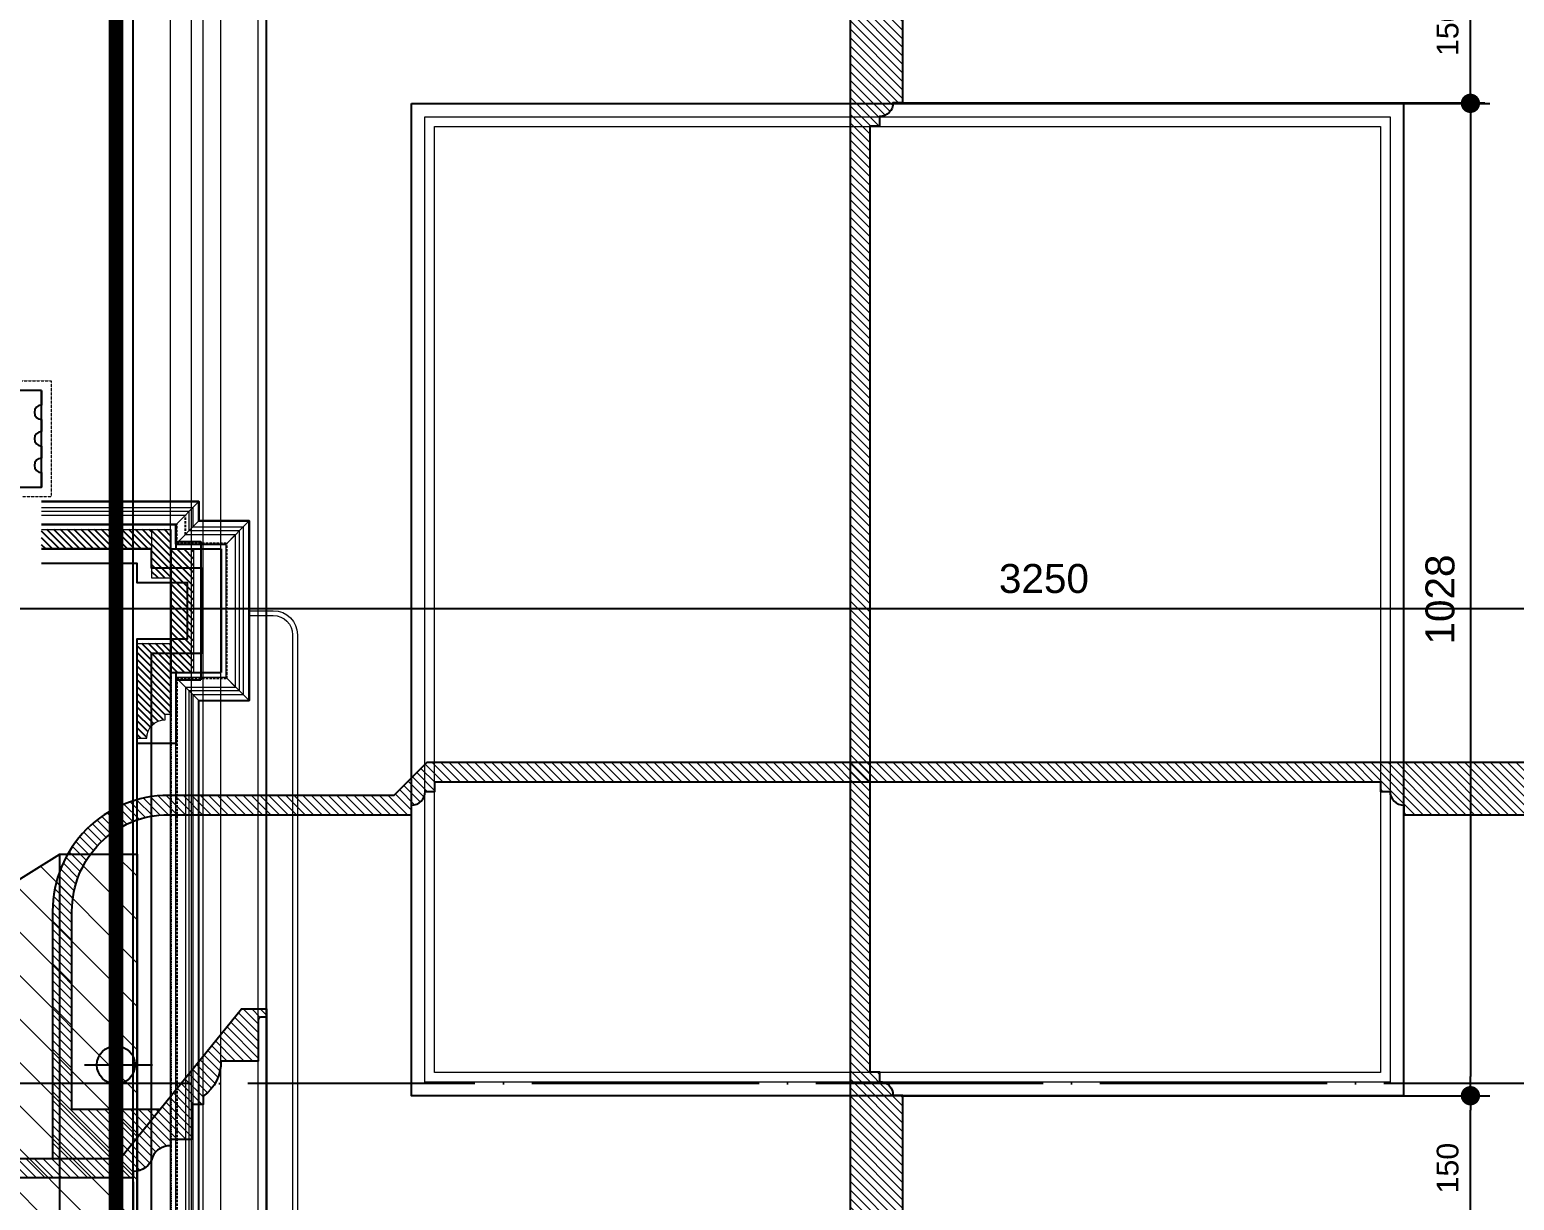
# Model space of a CAD drawing. Header units: inches. Extents: x 274057 to 444617, y 485849 to 635630.
# Drawn here: x 350959 to 352497, y 533875 to 535087 of the extents above; entities that cross this region are included whole.
import ezdxf

# ---------------------------------------------------------------- set-up
doc = ezdxf.new("R2010")
doc.units = ezdxf.units.IN
doc.header["$MEASUREMENT"] = 0
doc.linetypes.add('ACAD_ISO04W100', pattern=[30, 24, -3, 0, -3])
doc.linetypes.add('HIDDEN', pattern=[0.375, 0.25, -0.125])
for name, color, linetype in [('Bedmould', 7, 'HIDDEN'), ('Cornerblock', 7, 'Continuous'), ('CQ Grg Gypsum', 41, 'Continuous'), ('CQ Light Elevation', 4, 'Continuous'), ('CQ PANEL DIMENSION', 1, 'Continuous'), ('Frieze', 7, 'HIDDEN'), ('hatch', 8, 'Continuous'), ('ID-wall paper', 8, 'Continuous'), ('Layer1', 1, 'Continuous'), ('Shelf', 7, 'Continuous'), ('STONE_OUTLINE', 7, 'Continuous'), ('TEXT', 3, 'Continuous'), ('WOOD 02', 32, 'Continuous'), ('Wood SECT', 1, 'Continuous')]:
    doc.layers.add(name, color=color, linetype=linetype)
for name, color, linetype, lineweight in [('CQ gypsum 2', 42, 'Continuous', 0), ('CQ Gypsum Hatch', 8, 'Continuous', 20), ('CQ lighting plan', 7, 'Continuous', 0), ('CQ Marble', 6, 'Continuous', 0), ('CQ plan and elev dimension', 252, 'Continuous', 35), ('CQ section line', 41, 'Continuous', 0), ('WOOD-HID', 8, 'HIDDEN', 18)]:
    doc.layers.add(name, color=color, linetype=linetype, lineweight=lineweight)
doc.styles.get("Standard").update_dxf_attribs({"font": 'arial.ttf'})
doc.dimstyles.new('chester 15', dxfattribs={"dimscale": 0.15, "dimtxt": 150, "dimasz": 100, "dimexe": 100, "dimexo": 0, "dimgap": 80, "dimtad": 1, "dimdec": 0, "dimzin": 0, "dimdsep": 46, "dimtxsty": 'Standard', "dimblk": 'DOT', "dimcen": 100, "dimclrd": 1, "dimclre": 1, "dimclrt": 3, "dimadec": 0, "dimazin": 0, "dimtfac": 1, "dimtdec": 0, "dimtofl": 0, "dimtmove": 0, "dimatfit": 3, "dimfxl": 1, "dimtolj": 1, "dimtzin": 0, "dimlwd": -1, "dimarcsym": 0})
doc.dimstyles.new('CQ 20', dxfattribs={"dimscale": 0.2, "dimtxt": 150, "dimasz": 100, "dimexe": 100, "dimexo": 20, "dimgap": 80, "dimtad": 1, "dimdec": 0, "dimzin": 0, "dimdsep": 46, "dimtxsty": 'Standard', "dimblk": 'DOT', "dimcen": 100, "dimclrd": 1, "dimclre": 1, "dimclrt": 3, "dimadec": 0, "dimazin": 0, "dimtfac": 1, "dimtdec": 0, "dimtofl": 0, "dimtmove": 0, "dimatfit": 3, "dimfxl": 1, "dimtolj": 1, "dimtzin": 0, "dimlwd": -1, "dimarcsym": 0})
doc.dimstyles.new('CQ 50', dxfattribs={"dimscale": 0.5, "dimtxt": 150, "dimasz": 100, "dimexe": 100, "dimexo": 20, "dimgap": 80, "dimtad": 1, "dimdec": 0, "dimzin": 0, "dimdsep": 46, "dimtxsty": 'Standard', "dimblk": 'DOT', "dimcen": 100, "dimclrd": 250, "dimclre": 250, "dimclrt": 3, "dimadec": 0, "dimazin": 0, "dimtfac": 1, "dimtdec": 0, "dimtofl": 0, "dimtmove": 0, "dimatfit": 3, "dimfxl": 3, "dimtolj": 1, "dimtzin": 0, "dimlwd": -1, "dimarcsym": 0})
pattern_1 = [(135, (0, 0), (-4.419417382415922, -4.419417382415921), [])]
pattern_2 = [(225, (43933.88478600455, -94.84214864263777), (3.535533905932737, -3.535533905932739), [])]

# ---------------------------------------------------------------- blocks, each defined once
blk = doc.blocks.new('gf-14 section line plan')
at = {"layer": 'Layer1', "linetype": 'ACAD_ISO04W100', "ltscale": 10}
blk.add_line((515934.634957136, -34235.64995333122, -3.510309146723849e-05), (506509.8803974113, -34235.64995320956, 0.0005684888222824643), dxfattribs=at)
blk = doc.blocks.new('_Dot')
at = {"color": 0, "linetype": 'ByBlock', "lineweight": -2}
blk.add_line((-0.5, 0), (-1, 0), dxfattribs=at)
at = {"color": 0, "linetype": 'ByBlock', "const_width": 0.5}
blk.add_lwpolyline([(-0.25, 0, 1), (0.25, 0, 1)], format="xyb", close=True, dxfattribs=at)
blk = doc.blocks.new('*D112')
at = {"layer": 'CQ plan and elev dimension', "color": 250, "lineweight": -2, "transparency": 16777216}
for p, q in [((350374.7221579605, 537189.2318840991), (349756.912457013, 537189.2318840991)), ((351368.7221562436, 530626.5197559624), (349756.912457013, 530626.5197559624))]:
    blk.add_line(p, q, dxfattribs=at)
at = {"layer": 'CQ plan and elev dimension', "color": 250, "transparency": 16777216}
blk.add_line((349806.912457013, 537139.2318840991), (349806.912457013, 530676.5197559624), dxfattribs=at)
at = {"layer": 'Defpoints', "color": 0, "transparency": 16777216}
for p in [(350384.7221579605, 537189.2318840991), (349806.912457013, 530626.5197559624), (351378.7221562436, 530626.5197559624, 1.466518336033709e-07)]:
    blk.add_point(p, dxfattribs=at)
at = {"layer": 'CQ plan and elev dimension', "color": 250, "transparency": 16777216, "xscale": 50, "yscale": 50, "zscale": 50}
for p, rotation in [((349806.912457013, 537189.2318840991), 90), ((349806.912457013, 530626.5197559624), 270)]:
    blk.add_blockref('_Dot', p, dxfattribs=dict(at, rotation=rotation))
at = {"layer": 'CQ plan and elev dimension', "color": 3, "transparency": 16777216, "insert": (349728.593903125, 533907.8758200305), "char_height": 75, "attachment_point": 5, "rotation": 90}
blk.add_mtext('\\A1;6563', dxfattribs=at)
blk = doc.blocks.new('ff15 section ceiling c and f')
at = {"layer": 'CQ Gypsum Hatch'}
h = blk.add_hatch(dxfattribs=at)
h.set_pattern_fill('ANSI31', color=256, scale=50, angle=90, style=0)
h.set_pattern_definition(pattern_1)
edge = h.paths.add_edge_path()
edge.add_line((394036.439633888, 532076.9053638317), (394287.719992024, 532076.9053637873))
edge.add_line((394287.719992024, 532076.9053637873), (394287.7199920233, 532086.9053637873))
edge.add_arc((394287.854280231, 532100.913211204), 14.00849108827068, 269.4507427432639, 360.0000000001615)
edge.add_line((394301.8627713193, 532100.913211204), (394311.8627713193, 532100.9132112039))
edge.add_line((394311.8627713193, 532100.9132112039), (394311.8627713189, 532110.9132125812))
edge.add_line((394311.8627713189, 532110.9132125811), (395291.0772127289, 532110.913211397))
edge.add_line((395291.0772127288, 532110.9132113971), (395291.0772127284, 532100.9132112039))
edge.add_line((395291.0772127285, 532100.9132112039), (395301.0772127284, 532100.9132112036))
edge.add_arc((395315.0857038166, 532100.9132112039), 14.00849108815448, 180.0000000005075, 270.5492572549534)
edge.add_line((395315.2199920238, 532086.9053637874), (395315.2199920238, 532076.9053638529))
edge.add_line((395315.2199920238, 532076.9053638527), (395465.2201379443, 532076.9053637873))
edge.add_line((395465.2201379443, 532076.9053637874), (395465.2201379437, 532086.9053637873))
edge.add_arc((395465.3544261516, 532100.9132112039), 14.00849108816001, 269.4507427423929, 359.9999999993524)
edge.add_line((395479.3629172397, 532100.9132112036), (395489.3629172397, 532100.9132112038))
edge.add_line((395489.3629172397, 532100.9132112038), (395489.3629172393, 532110.9132125811))
edge.add_line((395489.3629172393, 532110.9132125811), (396468.5772127289, 532110.913211397))
edge.add_line((396468.5772127289, 532110.9132113969), (396468.5772127284, 532100.9132112039))
edge.add_line((396468.5772127284, 532100.9132112039), (396478.5772127284, 532100.9132112038))
edge.add_arc((396492.5857038167, 532100.9132112039), 14.00849108830988, 180.0000000001041, 270.5492572545438)
edge.add_line((396492.7199920238, 532086.9053637872), (396492.7199920238, 532076.905363853))
edge.add_line((396492.7199920238, 532076.905363853), (396642.7198461024, 532076.9053637873))
edge.add_line((396642.7198461024, 532076.9053637873), (396642.7198461017, 532086.9053637875))
edge.add_arc((396642.8541343096, 532100.913211204), 14.0084910881034, 269.4507427424481, 359.9999999991214)
edge.add_line((396656.8626253977, 532100.9132112039), (396666.8626253977, 532100.9132112041))
edge.add_line((396666.8626253977, 532100.913211204), (396666.8626253973, 532110.9132125812))
edge.add_line((396666.8626253973, 532110.9132125812), (397646.077212729, 532110.9132113972))
edge.add_line((397646.077212729, 532110.9132113972), (397646.0772127285, 532100.913211204))
edge.add_line((397646.0772127284, 532100.913211204), (397656.0772127283, 532100.9132112039))
edge.add_arc((397670.0857038166, 532100.9132112039), 14.00849108825339, 180.0000000001616, 270.5492572548936)
edge.add_line((397670.2199920238, 532086.9053637873), (397670.2199920237, 532076.9053637874))
edge.add_line((397670.2199920237, 532076.9053637874), (397820.2199920233, 532076.9053637875))
edge.add_line((397820.2199920234, 532076.9053637875), (397820.2199920228, 532086.9053637874))
edge.add_arc((397820.3542802306, 532100.9132112039), 14.00849108818704, 269.450742742856, 359.999999999988)
edge.add_line((397834.3627713188, 532100.9132112039), (397844.3627713188, 532100.9132112039))
edge.add_line((397844.3627713188, 532100.9132112039), (397844.3627713185, 532110.9132125812))
edge.add_line((397844.3627713185, 532110.9132125813), (398823.5790644192, 532110.9132113974))
edge.add_line((398823.5790644193, 532110.9132113974), (398823.5790644189, 532100.9132112041))
edge.add_line((398823.5790644189, 532100.9132112041), (398833.5790644188, 532100.913211204))
edge.add_arc((398847.5875555072, 532100.9132112042), 14.00849108843663, 180.0000000012017, 270.5492572539634)
edge.add_line((398847.7218437142, 532086.9053637874), (398847.7218437142, 532076.9053637874))
edge.add_line((398847.7218437142, 532076.9053637874), (398997.7218437145, 532076.905363813))
edge.add_line((398997.7218437145, 532076.905363813), (399099.2795025873, 532076.905363813))
edge.add_arc((399099.2795025872, 531976.905363813), 100.0000000000745, -1.5006662579253316e-11, 89.9999999999851, ccw=False)
edge.add_line((399199.2795025873, 531976.905363813), (399199.2795025872, 531771.6342305428))
edge.add_line((399199.2795025872, 531771.6342305428), (399108.130818705, 531771.6342305428))
edge.add_line((399108.130818705, 531771.6342305429), (399149.2796168165, 531720.9131768205))
edge.add_line((399149.2796168164, 531720.9131768204), (399219.2795025872, 531720.913180852))
edge.add_line((399219.2795025872, 531720.9131808521), (399219.2795025872, 531976.905363813))
edge.add_arc((399099.2795025872, 531976.905363813), 120.000000000095, -2.710150644075063e-11, 89.99999999997961)
edge.add_line((399099.2795025872, 532096.905363813), (398997.7218437056, 532096.905363853))
edge.add_line((398997.7218437056, 532096.9053638529), (398866.0463409327, 532096.9053637955))
edge.add_line((398866.0463409327, 532096.9053637956), (398831.7109096194, 532130.9132113883))
edge.add_line((398831.7109096195, 532130.9132113883), (394303.7312234279, 532130.913216803))
edge.add_line((394303.7312234279, 532130.913216803), (394269.3957866476, 532096.9053637956))
edge.add_line((394269.3957866476, 532096.9053637956), (394036.1641848926, 532096.905363813))
edge.add_arc((394036.1641848402, 531976.9053638132), 119.9999999999142, 89.99999997499219, 180.00000000002)
edge.add_line((393916.1641848402, 531976.905363813), (393916.16418484, 531720.9131821765))
edge.add_line((393916.16418484, 531720.9131821766), (393986.1641848399, 531720.9131821766))
edge.add_line((393986.16418484, 531720.9131821766), (394027.3129793521, 531771.6342314623))
edge.add_line((394027.3129793521, 531771.6342314621), (393936.1641848401, 531771.6342314619))
edge.add_line((393936.1641848401, 531771.634231462), (393936.1641848402, 531976.9053638132))
edge.add_arc((394036.1641848403, 531976.9053638128), 100.0000000001877, 89.99999999828651, 179.9999999998314, ccw=False)
h = blk.add_hatch(dxfattribs=at)
h.set_pattern_fill('ANSI31', color=256, scale=50, angle=90, style=0)
h.set_pattern_definition(pattern_1)
edge = h.paths.add_edge_path()
edge.add_line((393999.6838744154, 531700.9131768206), (393337.7222508297, 531700.9132141671))
edge.add_line((393337.7222508297, 531700.9132141671), (393337.7222480112, 531720.913214167))
edge.add_line((393337.7222480112, 531720.913214167), (393986.1645909117, 531720.9131768205))
edge.add_line((393986.1645909117, 531720.9131768205), (394111.8037316749, 531875.7791729311))
edge.add_line((394111.8037316749, 531875.7791729311), (394137.722249785, 531875.7791729311))
edge.add_line((394137.722249785, 531875.7791729311), (394137.722249785, 531867.0799875857))
edge.add_line((394137.722249785, 531867.0799875857), (394131.8226496583, 531867.0799875855))
edge.add_arc((394131.8226496581, 531864.3494917736), 2.730495811905712, 89.99999999633577, 180.2479022260999)
edge.add_line((394129.0921794042, 531864.3376777468), (394129.0921794042, 531821.8072936138))
edge.add_line((394129.0921794042, 531821.8072936138), (394090.3470109589, 531821.8072936139))
edge.add_arc((394048.4109384157, 531820.0844115071), 41.97144866576382, -55.60818695328862, 2.352590150079095, ccw=False)
edge.add_line((394072.1184733269, 531785.4498147643), (394072.118473327, 531776.8095805743))
edge.add_line((394072.118473327, 531776.8095805743), (394060.1055194452, 531776.8095805743))
edge.add_line((394060.1055194452, 531776.8095805743), (394060.1055194453, 531740.5795928838))
edge.add_line((394060.1055194453, 531740.5795928838), (394038.2115717785, 531740.5795928839))
edge.add_line((394038.2115717785, 531740.5795928839), (394038.2115717785, 531733.8983895143))
edge.add_arc((394036.9839854745, 531715.19466643), 18.74396503805307, 86.24487708786091, 157.932666696458)
edge.add_arc((394000.2448366768, 531727.6860327331), 20.12030587967556, 268.4023634817237, 344.2858873606012, ccw=False)
edge.add_line((393999.6838744154, 531707.5735483009), (393999.6838744154, 531700.9131768206))
edge.add_line((393999.6838744154, 531700.9131768206), (393990.8790836777, 531700.9131768204))
at = {"layer": 'CQ Grg Gypsum'}
for points, elevation in [([(394036.439633888, 532076.9053638317), (394287.719992024, 532076.9053637873), (394287.7199920233, 532086.9053637873, 0.417024134003028), (394301.8627713193, 532100.913211204), (394311.8627713193, 532100.9132112039), (394311.8627713189, 532110.9132125811), (395291.0772127288, 532110.9132113971), (395291.0772127285, 532100.9132112039), (395301.0772127285, 532100.9132112036, 0.4170241339901252), (395315.2199920238, 532086.9053637874), (395315.2199920238, 532076.9053638527), (395465.2201379443, 532076.9053637874), (395465.2201379438, 532086.9053637872, 0.417024134003028), (395479.3629172397, 532100.9132112036), (395489.3629172397, 532100.9132112038), (395489.3629172393, 532110.9132125811), (396468.5772127289, 532110.9132113969), (396468.5772127284, 532100.9132112039), (396478.5772127286, 532100.9132112039, 0.4170241339901252), (396492.7199920238, 532086.9053637872), (396492.7199920238, 532076.905363853), (396642.7198461024, 532076.9053637873)], -1.466518336030662e-07), ([(398831.7109096195, 532130.9132113883), (394303.7312234279, 532130.913216803), (394269.3957866476, 532096.9053637956), (394036.1641848925, 532096.905363813, 0.4142135625012153), (393916.1641848402, 531976.905363813), (393916.16418484, 531720.9131821765), (393986.1641848399, 531720.9131821765), (394027.3129793521, 531771.6342314621), (393936.16418484, 531771.634231462), (393936.1641848402, 531976.905363813, -0.4142135623811371), (394036.1641848434, 532076.905363813)], -1.466518336030662e-07), ([(393999.6838744154, 531700.9131768206), (393337.7222508297, 531700.9132141671), (393337.7222480112, 531720.913214167), (393986.1645909117, 531720.9131768205), (394111.8037316749, 531875.7791729311), (394137.722249785, 531875.7791729311), (394137.722249785, 531867.0799875857), (394131.8226496583, 531867.0799875855, 0.4154813949706535), (394129.0921794042, 531864.3376777468), (394129.0921794042, 531821.8072936138), (394090.3470109589, 531821.8072936139, -0.2584350037517542), (394072.1184733269, 531785.4498147643), (394072.118473327, 531776.8095805743), (394060.1055194452, 531776.8095805743), (394060.1055194453, 531740.5795928838), (394038.2115717785, 531740.5795928839), (394038.2115717785, 531733.8983895143, 0.3234142676471498), (394019.6131474337, 531722.2366981758, -0.3437592340717269), (393999.6838744154, 531707.5735483009), (393999.6838744154, 531700.9131768206), (393990.8790836777, 531700.9131768204)], -0.001452036967413066)]:
    blk.add_lwpolyline(points, format="xyb", dxfattribs=dict(at, elevation=elevation))
at = {"layer": 'CQ Light Elevation'}
for p, q in [((393981.7390478278, 531787.8580401681, -1.01819976934623e-07), (393981.7390478278, 531849.0674074807, -1.466518336030662e-07)), ((393981.7390478278, 531787.858040168, -1.01819976934623e-07), (393981.7390478278, 531849.0674074807, -1.466518336030662e-07)), ((393949.0055866157, 531817.811355293, 7.190623129435872e-08), (394019.6873549298, 531817.8113552933, -3.505957389105495e-07)), ((393949.0055866157, 531817.8113552933, 7.190623129457556e-08), (394019.6873549298, 531817.8113552933, -3.505957389105495e-07))]:
    blk.add_line(p, q, dxfattribs=at)
for centre in [(393981.7390478281, 531817.8113552933, -1.2375882043952e-07), (393981.7390478278, 531817.8113552933, -1.23758820438219e-07)]:
    blk.add_circle(centre, 19.72674953134264, dxfattribs=at)
blk = doc.blocks.new('ff15 section ceiling A and B')
at = {"layer": 'CQ Gypsum Hatch'}
h = blk.add_hatch(dxfattribs=at)
h.set_pattern_fill('ANSI31', color=256, scale=50, angle=180, style=0)
h.set_pattern_definition([(224.9999999999999, (863766.5914405661, 132415.694420714), (4.419417382415921, -4.419417382415922), [])])
edge = h.paths.add_edge_path()
edge.add_line((331689.6860767345, 526452.1340546021), (331689.6860767789, 526703.414412738))
edge.add_line((331689.6860767789, 526703.414412738), (331679.6860767789, 526703.4144127375))
edge.add_arc((331665.6782293622, 526703.548700945), 14.00849108827068, 359.4507427432638, 450.0000000001616)
edge.add_line((331665.6782293622, 526717.5571920334), (331665.6782293623, 526727.5571920334))
edge.add_line((331665.6782293623, 526727.5571920334), (331655.678227985, 526727.557192033))
edge.add_line((331655.6782279851, 526727.5571920329), (331655.6782291692, 527706.7716334428))
edge.add_line((331655.678229169, 527706.771633443), (331665.6782293623, 527706.7716334426))
edge.add_line((331665.6782293623, 527706.7716334425), (331665.6782293625, 527716.7716334424))
edge.add_arc((331665.6782293623, 527730.7801245307), 14.00849108815448, 270.0000000005076, 360.5492572549534)
edge.add_line((331679.6860767787, 527730.9144127378), (331689.6860767133, 527730.9144127377))
edge.add_line((331689.6860767134, 527730.9144127378), (331689.6860767789, 527880.9145586584))
edge.add_line((331689.6860767787, 527880.9145586584), (331679.6860767789, 527880.9145586578))
edge.add_arc((331665.6782293623, 527881.0488468658), 14.00849108816001, 359.4507427423929, 449.9999999993524)
edge.add_line((331665.6782293625, 527895.0573379537), (331665.6782293624, 527905.0573379537))
edge.add_line((331665.6782293624, 527905.0573379537), (331655.6782279851, 527905.0573379534))
edge.add_line((331655.6782279851, 527905.0573379535), (331655.6782291692, 528884.271633443))
edge.add_line((331655.6782291693, 528884.271633443), (331665.6782293623, 528884.2716334425))
edge.add_line((331665.6782293623, 528884.2716334425), (331665.6782293624, 528894.2716334425))
edge.add_arc((331665.6782293623, 528908.2801245307), 14.00849108830988, 270.0000000001041, 360.5492572545438)
edge.add_line((331679.686076779, 528908.4144127378), (331689.6860767132, 528908.4144127378))
edge.add_line((331689.6860767132, 528908.4144127378), (331689.6860767789, 529058.4142668165))
edge.add_line((331689.6860767789, 529058.4142668166), (331679.6860767786, 529058.4142668159))
edge.add_arc((331665.6782293622, 529058.5485550237), 14.0084910881034, 359.4507427424481, 449.9999999991214)
edge.add_line((331665.6782293623, 529072.5570461117), (331665.6782293621, 529082.5570461118))
edge.add_line((331665.6782293622, 529082.5570461117), (331655.678227985, 529082.5570461113))
edge.add_line((331655.678227985, 529082.5570461114), (331655.6782291689, 530061.7716334431))
edge.add_line((331655.6782291689, 530061.771633443), (331665.6782293622, 530061.7716334425))
edge.add_line((331665.6782293622, 530061.7716334425), (331665.6782293623, 530071.7716334424))
edge.add_arc((331665.6782293623, 530085.7801245307), 14.00849108825339, 270.0000000001615, 360.5492572548936)
edge.add_line((331679.6860767789, 530085.9144127378), (331689.6860767787, 530085.9144127377))
edge.add_line((331689.6860767787, 530085.9144127378), (331689.6860767786, 530235.9144127374))
edge.add_line((331689.6860767786, 530235.9144127374), (331679.6860767787, 530235.9144127369))
edge.add_arc((331665.6782293623, 530236.0487009448), 14.00849108818704, 359.4507427428561, 449.999999999988)
edge.add_line((331665.6782293623, 530250.0571920329), (331665.6782293623, 530260.0571920329))
edge.add_line((331665.6782293623, 530260.0571920329), (331655.678227985, 530260.0571920327))
edge.add_line((331655.6782279849, 530260.0571920325), (331655.6782291688, 531239.2734851332))
edge.add_line((331655.6782291688, 531239.2734851334), (331665.6782293621, 531239.2734851331))
edge.add_line((331665.6782293621, 531239.273485133), (331665.6782293622, 531249.2734851328))
edge.add_arc((331665.6782293619, 531263.2819762214), 14.00849108843663, 270.0000000012017, 360.5492572539634)
edge.add_line((331679.6860767787, 531263.4162644283), (331689.6860767787, 531263.4162644283))
edge.add_line((331689.6860767787, 531263.4162644283), (331689.6860767531, 531413.4162644285))
edge.add_line((331689.6860767531, 531413.4162644285), (331689.6860767531, 531514.9739233013))
edge.add_arc((331789.6860767531, 531514.9739233013), 100.0000000000745, 89.9999999999851, 179.9999999999851, ccw=False)
edge.add_line((331789.6860767531, 531614.9739233013), (331994.9572100234, 531614.9739233012))
edge.add_line((331994.9572100234, 531614.9739233013), (331994.9572100234, 531523.825239419))
edge.add_line((331994.9572100232, 531523.825239419), (332045.6782637457, 531564.9740375305))
edge.add_line((332045.6782637458, 531564.9740375306), (332045.6782597142, 531634.9739233013))
edge.add_line((332045.6782597141, 531634.9739233013), (331789.6860767531, 531634.9739233014))
edge.add_arc((331789.6860767531, 531514.9739233013), 120.000000000095, 89.9999999999729, 179.9999999999796)
edge.add_line((331669.6860767531, 531514.9739233013), (331669.6860767132, 531413.4162644197))
edge.add_line((331669.6860767133, 531413.4162644197), (331669.6860767707, 531281.7407616468))
edge.add_line((331669.6860767706, 531281.7407616468), (331635.6782291779, 531247.4053303335))
edge.add_line((331635.6782291779, 531247.4053303336), (331635.6782237632, 526719.4256441421))
edge.add_line((331635.6782237632, 526719.4256441419), (331669.6860767706, 526685.0902073615))
edge.add_line((331669.6860767706, 526685.0902073616), (331669.6860767531, 526451.8586056066))
edge.add_arc((331789.686076753, 526451.8586055543), 119.9999999999142, 179.9999999749922, 270.00000000002)
edge.add_line((331789.6860767531, 526331.8586055543), (332045.6782583896, 526331.8586055541))
edge.add_line((332045.6782583895, 526331.8586055541), (332045.6782583895, 526401.858605554))
edge.add_line((332045.6782583895, 526401.8586055541), (331994.9572091039, 526443.0074000662))
edge.add_line((331994.957209104, 526443.0074000661), (331994.9572091043, 526351.8586055541))
edge.add_line((331994.9572091041, 526351.8586055541), (331789.686076753, 526351.8586055542))
edge.add_arc((331789.6860767534, 526451.8586055543), 100.0000000001877, 179.9999999982865, 269.9999999998314, ccw=False)
at = {"layer": 'CQ Grg Gypsum', "elevation": 0.001452036967413067}
blk.add_lwpolyline([(331689.6860767134, 527730.9144127378), (331689.6860767787, 527880.9145586584), (331679.686076779, 527880.9145586579, 0.417024134003028), (331665.6782293625, 527895.0573379537), (331665.6782293624, 527905.0573379537), (331655.6782279851, 527905.0573379535), (331655.6782291693, 528884.271633443), (331665.6782293623, 528884.2716334425), (331665.6782293623, 528894.2716334427, 0.4170241339901252), (331679.686076779, 528908.4144127378), (331689.6860767132, 528908.4144127378), (331689.6860767789, 529058.4142668166), (331679.6860767787, 529058.4142668159, 0.417024134003028), (331665.6782293623, 529072.5570461117), (331665.6782293622, 529082.5570461117), (331655.678227985, 529082.5570461114), (331655.6782291689, 530061.771633443), (331665.6782293622, 530061.7716334425), (331665.6782293623, 530071.7716334425, 0.4170241339901252), (331679.6860767789, 530085.9144127378), (331689.6860767787, 530085.9144127378), (331689.6860767786, 530235.9144127374)], format="xyb", dxfattribs=at)
blk.add_lwpolyline([(331635.6782291779, 531247.4053303336), (331635.6782237632, 526719.4256441419)], dxfattribs=at)
blk = doc.blocks.new('*D156')
at = {"layer": 'CQ PANEL DIMENSION', "color": 1, "lineweight": -2, "transparency": 16777216}
for p, q in [((351872.4051243377, 535010.6063334966), (352471.2979577737, 535010.6063334966)), ((351867.3686541002, 533983.1061875754), (352471.2979577737, 533983.1061875754))]:
    blk.add_line(p, q, dxfattribs=at)
at = {"layer": 'CQ PANEL DIMENSION', "color": 1, "transparency": 16777216}
blk.add_line((352451.2979577737, 534990.6063334966), (352451.2979577737, 534003.1061875754), dxfattribs=at)
at = {"layer": 'Defpoints', "color": 0, "transparency": 16777216}
for p in [(351868.4051243377, 535010.6063334966, 0.001451890315579463), (351863.3686541002, 533983.1061875754, 0.001451890315579463), (352451.2979577737, 533983.1061875754)]:
    blk.add_point(p, dxfattribs=at)
at = {"layer": 'CQ PANEL DIMENSION', "color": 1, "transparency": 16777216, "xscale": 20, "yscale": 20, "zscale": 20}
for p, rotation in [((352451.2979577737, 535010.6063334966), 90), ((352451.2979577737, 533983.1061875754), 270)]:
    blk.add_blockref('_Dot', p, dxfattribs=dict(at, rotation=rotation))
at = {"layer": 'CQ PANEL DIMENSION', "color": 3, "transparency": 16777216, "insert": (352419.9807681422, 534496.8562605358), "char_height": 30, "attachment_point": 5, "rotation": 90}
blk.add_mtext('\\A1;1028', dxfattribs=at)
blk = doc.blocks.new('*D158')
at = {"layer": 'CQ PANEL DIMENSION', "color": 1, "lineweight": -2, "transparency": 16777216}
for p, q in [((350404.7236014015, 533894.1062607621), (350404.7236014015, 533474.1300145134)), ((351066.6936003568, 533894.1062607621), (351066.6936003568, 533474.1300145134))]:
    blk.add_line(p, q, dxfattribs=at)
at = {"layer": 'CQ PANEL DIMENSION', "color": 1, "transparency": 16777216}
blk.add_line((350424.7236014015, 533494.1300145134), (351046.6936003568, 533494.1300145134), dxfattribs=at)
at = {"layer": 'Defpoints', "color": 0, "transparency": 16777216}
for p in [(350404.7236014015, 533898.1062607621), (351066.6936003568, 533898.1062607621), (351066.6936003568, 533494.1300145134)]:
    blk.add_point(p, dxfattribs=at)
at = {"layer": 'CQ PANEL DIMENSION', "color": 1, "transparency": 16777216, "xscale": 20, "yscale": 20, "zscale": 20, "rotation": 180}
blk.add_blockref('_Dot', (350404.7236014015, 533494.1300145134), dxfattribs=at)
at = {"layer": 'CQ PANEL DIMENSION', "color": 1, "transparency": 16777216, "xscale": 20, "yscale": 20, "zscale": 20}
blk.add_blockref('_Dot', (351066.6936003568, 533494.1300145134), dxfattribs=at)
at = {"layer": 'CQ PANEL DIMENSION', "color": 3, "transparency": 16777216, "insert": (350735.7086008791, 533525.447204145), "char_height": 30, "attachment_point": 5}
blk.add_mtext('\\A1;662', dxfattribs=at)
blk = doc.blocks.new('*D159')
at = {"layer": 'CQ PANEL DIMENSION', "color": 1, "lineweight": -2, "transparency": 16777216}
for p, q in [((351204.7236003568, 534068.9722195261), (351204.7236003568, 533474.1300145134)), ((351066.6936003568, 533894.1062607621), (351066.6936003568, 533474.1300145134))]:
    blk.add_line(p, q, dxfattribs=at)
at = {"layer": 'CQ PANEL DIMENSION', "color": 1, "transparency": 16777216}
blk.add_line((351086.6936003568, 533494.1300145134), (351184.7236003568, 533494.1300145134), dxfattribs=at)
at = {"layer": 'Defpoints', "color": 0, "transparency": 16777216}
for p in [(351204.7236003568, 534072.9722195261), (351066.6936003568, 533898.1062607621), (351204.7236003568, 533494.1300145134)]:
    blk.add_point(p, dxfattribs=at)
at = {"layer": 'CQ PANEL DIMENSION', "color": 1, "transparency": 16777216, "xscale": 20, "yscale": 20, "zscale": 20, "rotation": 180}
blk.add_blockref('_Dot', (351066.6936003568, 533494.1300145134), dxfattribs=at)
at = {"layer": 'CQ PANEL DIMENSION', "color": 1, "transparency": 16777216, "xscale": 20, "yscale": 20, "zscale": 20}
blk.add_blockref('_Dot', (351204.7236003568, 533494.1300145134), dxfattribs=at)
at = {"layer": 'CQ PANEL DIMENSION', "color": 3, "transparency": 16777216, "insert": (351135.7086003568, 533525.4574360687), "char_height": 30, "attachment_point": 5}
blk.add_mtext('\\A1;138', dxfattribs=at)
blk = doc.blocks.new('*D160')
at = {"layer": 'CQ PANEL DIMENSION', "color": 1, "lineweight": -2, "transparency": 16777216}
for p, q in [((351204.7236003568, 534068.9722195261), (351204.7236003568, 533474.1300145134)), ((351354.7213425957, 533829.1063337227), (351354.7213425957, 533474.1300145134))]:
    blk.add_line(p, q, dxfattribs=at)
at = {"layer": 'CQ PANEL DIMENSION', "color": 1, "transparency": 16777216}
blk.add_line((351224.7236003568, 533494.1300145134), (351334.7213425957, 533494.1300145134), dxfattribs=at)
at = {"layer": 'Defpoints', "color": 0, "transparency": 16777216}
for p in [(351204.7236003568, 534072.9722195261), (351354.7213425957, 533833.1063337227, 7.332591680174992e-08), (351354.7213425957, 533494.1300145134)]:
    blk.add_point(p, dxfattribs=at)
at = {"layer": 'CQ PANEL DIMENSION', "color": 1, "transparency": 16777216, "xscale": 20, "yscale": 20, "zscale": 20, "rotation": 180}
blk.add_blockref('_Dot', (351204.7236003568, 533494.1300145134), dxfattribs=at)
at = {"layer": 'CQ PANEL DIMENSION', "color": 1, "transparency": 16777216, "xscale": 20, "yscale": 20, "zscale": 20}
blk.add_blockref('_Dot', (351354.7213425957, 533494.1300145134), dxfattribs=at)
at = {"layer": 'CQ PANEL DIMENSION', "color": 3, "transparency": 16777216, "insert": (351279.7224714762, 533525.447204145), "char_height": 30, "attachment_point": 5}
blk.add_mtext('\\A1;150', dxfattribs=at)
blk = doc.blocks.new('*D172')
at = {"layer": 'CQ PANEL DIMENSION', "color": 1, "lineweight": -2, "transparency": 16777216}
for p, q in [((350384.7221571595, 533911.8737363137), (350384.7221571595, 534507.0942866196)), ((353634.655124337, 533912.1062607723), (353634.655124337, 534507.0942866196))]:
    blk.add_line(p, q, dxfattribs=at)
at = {"layer": 'CQ PANEL DIMENSION', "color": 1, "transparency": 16777216}
blk.add_line((353614.655124337, 534487.0942866196), (350404.7221571595, 534487.0942866196), dxfattribs=at)
at = {"layer": 'Defpoints', "color": 0, "transparency": 16777216}
for p in [(350384.7221571595, 534487.0942866196), (350384.7221571595, 533907.8737363137, 1.466518336033709e-07), (353634.655124337, 533908.1062607723, 0.0007259451577897305)]:
    blk.add_point(p, dxfattribs=at)
at = {"layer": 'CQ PANEL DIMENSION', "color": 1, "transparency": 16777216, "xscale": 20, "yscale": 20, "zscale": 20, "rotation": 180}
blk.add_blockref('_Dot', (350384.7221571595, 534487.0942866196), dxfattribs=at)
at = {"layer": 'CQ PANEL DIMENSION', "color": 1, "transparency": 16777216, "xscale": 20, "yscale": 20, "zscale": 20}
blk.add_blockref('_Dot', (353634.655124337, 534487.0942866196), dxfattribs=at)
at = {"layer": 'CQ PANEL DIMENSION', "color": 3, "transparency": 16777216, "insert": (352009.6886407483, 534518.4217081749), "char_height": 30, "attachment_point": 5}
blk.add_mtext('\\A1;3250', dxfattribs=at)
blk = doc.blocks.new('FF-15 Cabinet plan B rev')
at = {"layer": 'hatch', "ltscale": 10}
h = blk.add_hatch(dxfattribs=at)
h.set_pattern_fill('_USER', color=256, scale=5, angle=225, style=0, pattern_type=0)
h.set_pattern_definition(pattern_2)
h.paths.add_polyline_path([(388227.6917486228, 534519.2657833865), (388227.6917486228, 534569.2657833865), (388225.6917486228, 534569.2657833865), (388207.6917486228, 534569.2657833865), (388207.6917486228, 534519.2657833865)])
h = blk.add_hatch(dxfattribs=at)
h.set_pattern_fill('_USER', color=256, scale=5, angle=225, style=0, pattern_type=0)
h.set_pattern_definition([(45.00000000000001, (387386.0168050966, 539394.0212637323), (-3.535533905932736, 3.535533905932736), [])])
h.paths.add_polyline_path([(388341.6447591487, 534549.2657833867), (388341.6447591487, 534569.2657833865), (388227.6917486228, 534569.2657833865), (388227.6917486228, 534549.2657833867)])
h = blk.add_hatch(dxfattribs=at)
h.set_pattern_fill('_USER', color=256, scale=5, angle=225, style=0, pattern_type=0)
h.set_pattern_definition(pattern_2)
h.paths.add_polyline_path([(388207.6917486228, 534421.2657833865), (388207.6917486228, 534549.2657833865), (388184.1917486228, 534549.2657833865), (388184.1917486228, 534421.2657833865)])
h = blk.add_hatch(dxfattribs=at)
h.set_pattern_fill('_USER', color=256, scale=5, angle=225, style=0, pattern_type=0)
h.set_pattern_definition(pattern_2)
h.paths.add_polyline_path([(388232.6917486228, 534353.2657833865), (388242.6917486228, 534353.2657833865), (388242.6917486228, 534451.2657833865), (388207.6917486228, 534451.2657833865), (388207.6917486228, 534421.2657833865), (388207.6917486228, 534378.2657833865), (388213.6917486228, 534378.2657833865), (388213.6917486228, 534372.2657833865, -0.4142135623730391)])
at = {"layer": 'TEXT', "lineweight": 0}
h = blk.add_hatch(dxfattribs=at)
h.set_pattern_fill('ANSI31', color=252, scale=10, angle=90.00000000000001, style=0)
h.set_pattern_definition([(45.00000000000001, (385571.5785482705, 512829.0889795142), (22.45064030267288, -22.45064030267288), [])])
h.paths.add_polyline_path([(388483.6917486227, 534133.2657833865), (388483.6917486227, 533493.2657833865), (388322.6917486227, 533393.2657833865), (388322.6917486227, 534233.2657833865)])
h.paths.add_polyline_path([(388322.6917486227, 534233.2657833865), (388322.6917486227, 533393.2657833865), (388242.6917486227, 533393.2657833865), (388242.6917486227, 534233.2657833865)])
at = {"color": 6, "lineweight": 0}
for p, q in [((388202.6917486228, 534574.2657833865, 0.06411395492250449), (388178.6917486228, 534598.2657833865, 0.06411395492250449)), ((388341.6447591487, 534592.2657833865, 0.06411395492250449), (388184.6917486228, 534592.2657833865, 0.06411395492250449)), ((388184.6917486228, 534572.2657833865, 0.06411395492250449), (388184.6917486228, 534592.2657833865, 0.06411395492250449)), ((388150.6917486228, 534554.2657833865, 0.06411395492250449), (388126.6917486228, 534578.2657833865, 0.06411395492250449)), ((388202.6917486228, 534554.2657833867, 0.06411395492250449), (388178.6917486228, 534578.2657833865, 0.06411395492250449)), ((388341.6447591487, 534588.2657833865, 0.06411395492250449), (388188.6917486228, 534588.2657833865, 0.06411395492250449)), ((388188.6917486228, 534568.2657833865, 0.06411395492250449), (388188.6917486228, 534588.2657833865, 0.06411395492250449)), ((388341.6447591487, 534584.2657833865, 0.06411395492250449), (388192.6917486228, 534584.2657833865, 0.06411395492250449)), ((388341.6447591487, 534575.2657833865, 0.06411395492250449), (388201.6917486228, 534575.2657833865, 0.06411395492250449)), ((388341.6447591487, 534574.2657833865, 0.06411395492250449), (388202.6917486228, 534574.2657833865, 0.06411395492250449)), ((388341.6447591487, 534574.2657833865, 0.06411395492250449), (388202.6917486228, 534574.2657833865, 0.06411395492250449)), ((388184.6917486228, 534572.2657833865, 0.06411395492250449), (388132.6917486228, 534572.2657833867, 0.06411395492250449)), ((388132.6917486228, 534398.2657833867, 0.06411395492250449), (388132.6917486228, 534572.2657833867, 0.06411395492250449)), ((388188.6917486228, 534568.2657833865, 0.06411395492250449), (388136.6917486228, 534568.2657833867, 0.06411395492250449)), ((388136.6917486228, 534402.2657833867, 0.06411395492250449), (388136.6917486228, 534568.2657833867, 0.06411395492250449)), ((388192.6917486228, 534564.2657833865, 0.06411395492250449), (388140.6917486227, 534564.2657833865, 0.06411395492250449)), ((388150.6917486228, 534554.2657833865, 0.06411395492250449), (388140.6917486227, 534564.2657833865, 0.06411395492250449)), ((388140.6917486228, 534406.2657833867, 0.06411395492250449), (388140.6917486227, 534564.2657833865, 0.06411395492250449)), ((388150.6917486228, 534416.2657833867, 0.06411395492250449), (388150.6917486228, 534554.2657833865, 0.06411395492250449)), ((388150.6917486228, 534416.2657833867, 0.06411395492250449), (388126.6917486228, 534392.2657833865, 0.06411395492250449)), ((388150.6917486228, 534416.2657833867, 0.06411395492250449), (388140.6917486227, 534406.2657833865, 0.06411395492250449)), ((388192.6917486228, 534406.2657833867, 0.06411395492250449), (388140.6917486227, 534406.2657833865, 0.06411395492250449)), ((388150.6917486228, 534416.2657833867, 0.06411395492250449), (388202.6917486228, 534416.2657833867, 0.06411395492250449)), ((388202.6917486228, 534416.2657833867, 0.06411395492250449), (388178.6917486228, 534392.2657833865, 0.06411395492250449)), ((388192.6917486228, 534406.2657833865, 0.06411395492250449), (388192.6917486228, 533813.2657833865, 0.06411395492250449)), ((388202.691748623, 533813.2657833865, 0.06411395492250449), (388202.6917486228, 534416.2657833867, 0.06411395492250449)), ((388132.6917486228, 534398.2657833867, 0.06411395492250449), (388184.6917486228, 534398.2657833867, 0.06411395492250449)), ((388136.6917486228, 534402.2657833867, 0.06411395492250449), (388188.6917486228, 534402.2657833867, 0.06411395492250449)), ((388184.691748623, 533813.2657833865, 0.06411395492250449), (388184.6917486228, 534398.2657833867, 0.06411395492250449)), ((388188.6917486235, 533813.2657833865, 0.06411395492250449), (388188.6917486228, 534402.2657833867, 0.06411395492250449))]:
    blk.add_line(p, q, dxfattribs=at)
at = {"color": 1, "elevation": 0.06411395492250449}
for points in [[(388341.6447591487, 533028.2657833865), (388178.6917486228, 533028.2657833865), (388178.6917486228, 533048.2657833865), (388126.6917486228, 533048.2657833865), (388126.6917486228, 533234.2657833865), (388178.6917486228, 533234.2657833865), (388178.6917486225, 534392.2657833865), (388126.6917486228, 534392.2657833865), (388126.6917486228, 534578.2657833865), (388178.6917486228, 534578.2657833865), (388178.6917486228, 534598.2657833865), (388341.6447591487, 534598.2657833865)], [(388341.6447591487, 533077.2657833865), (388227.6917486228, 533077.2657833865), (388227.6917486228, 533097.2657833865), (388175.6917486228, 533097.2657833865), (388175.6917486228, 533185.2657833865), (388227.6917486228, 533185.2657833865), (388227.6917486226, 534441.2657833865), (388175.6917486228, 534441.2657833865), (388175.6917486228, 534529.2657833867), (388227.6917486228, 534529.2657833867), (388227.6917486228, 534549.2657833865), (388341.6447591487, 534549.2657833865)], [(388341.6447591487, 533092.2657833865), (388242.6917486228, 533092.2657833865), (388242.6917486228, 533112.2657833865), (388190.6917486228, 533112.2657833865), (388190.6917486228, 533170.2657833865), (388242.6917486228, 533170.2657833865), (388242.6917486226, 534456.2657833865), (388190.6917486228, 534456.2657833865), (388190.6917486228, 534514.2657833865), (388242.6917486228, 534514.2657833865), (388242.6917486228, 534534.2657833865), (388341.6447591487, 534534.2657833865)]]:
    blk.add_lwpolyline(points, dxfattribs=at)
at = {"color": 6, "lineweight": 0, "elevation": 0.06411395492250449}
for points in [[(388126.6917486228, 534485.2657833865), (388101.6917486228, 534485.2657833865, 0.4142135623730658), (388076.6917486228, 534460.2657833865), (388076.6917486228, 533166.2657833865, 0.4142135623730951), (388101.6917486228, 533141.2657833865), (388126.6917486228, 533141.2657833865)], [(388126.6917486228, 534480.2657833865), (388101.6917486228, 534480.2657833865, 0.4142135623730596), (388081.6917486228, 534460.2657833865), (388081.6917486228, 533166.2657833865, 0.4142135623730951), (388101.6917486228, 533146.2657833865), (388126.6917486228, 533146.2657833865)]]:
    blk.add_lwpolyline(points, format="xyb", dxfattribs=at)
at = {"layer": 'Bedmould', "ltscale": 10}
for p, q in [((388192.6917486228, 534564.2657833865, 0.06411395492250449), (388192.6917486228, 534584.2657833865, 0.06411395492250449)), ((388201.6917486228, 534555.2657833865, 0.06411395492250449), (388201.6917486228, 534575.2657833865, 0.06411395492250449)), ((388201.6917486228, 534555.2657833865, 0.06411395492250449), (388149.6917486228, 534555.2657833865, 0.06411395492250449)), ((388149.6917486228, 534415.2657833867, 0.06411395492250449), (388149.6917486228, 534555.2657833865, 0.06411395492250449)), ((388201.6917486228, 534415.2657833867, 0.06411395492250449), (388149.6917486228, 534415.2657833865, 0.06411395492250449)), ((388201.6917486228, 534415.2657833865, 0.06411395492250449), (388201.6917486228, 533813.2657833865, 0.06411395492250449))]:
    blk.add_line(p, q, dxfattribs=at)
at = {"layer": 'Cornerblock'}
for p, q in [((388207.6917486228, 534549.2657833865, 0.06411395492250449), (388155.6917486228, 534549.2657833865, 0.06411395492250449)), ((388155.6917486228, 534549.2657833865, 0.06411395492250449), (388155.6917486228, 534421.2657833865, 0.06411395492250449)), ((388207.6917486228, 534421.2657833865, 0.06411395492250449), (388155.6917486228, 534421.2657833865, 0.06411395492250449))]:
    blk.add_line(p, q, dxfattribs=at)
at = {"layer": 'CQ Marble'}
for p, q in [((388207.6917486228, 534569.2657833865, 0.06411395492250449), (388207.6917486228, 534519.2657833865, 0.06411395492250449)), ((388225.6917486228, 534569.2657833865, 0.06411395492250449), (388207.6917486228, 534569.2657833865, 0.06411395492250449)), ((388341.6447591487, 534569.2657833865, 0.06411395492250449), (388225.6917486228, 534569.2657833865, 0.06411395492250449)), ((388227.6917486228, 534569.2657833865, 0.06411395492250449), (388227.6917486228, 534519.2657833865, 0.06411395492250449)), ((388184.1917486228, 534549.2657833865, 0.06411395492250449), (388184.1917486228, 534421.2657833865, 0.06411395492250449)), ((388207.6917486228, 534549.2657833865, 0.06411395492250449), (388184.1917486228, 534549.2657833865, 0.06411395492250449)), ((388227.6917486228, 534519.2657833865, 0.06411395492250449), (388207.6917486228, 534519.2657833865, 0.06411395492250449)), ((388242.6917486228, 534451.2657833865, 0.06411395492250449), (388207.6917486228, 534451.2657833865, 0.06411395492250449)), ((388242.6917486228, 534348.2657833865, 0.06411395492250449), (388242.6917486228, 534451.2657833865, 0.06411395492250449))]:
    blk.add_line(p, q, dxfattribs=at)
at = {"layer": 'CQ Marble', "elevation": 0.06411395492250449}
blk.add_lwpolyline([(388242.6917486226, 534353.2657833865), (388232.6917486228, 534353.2657833865, 0.4142135623731056), (388213.6917486228, 534372.2657833865), (388213.6917486228, 534378.2657833865), (388207.6917486228, 534378.2657833865), (388207.6917486228, 534393.4865231875)], format="xyb", dxfattribs=at)
at = {"layer": 'Frieze', "ltscale": 5}
blk.add_line((388207.6917486228, 534451.2657833865, 0.06411395492250449), (388207.6917486228, 533813.2657833865, 0.06411395492250449), dxfattribs=at)
at = {"layer": 'Shelf', "ltscale": 5}
for p, q in [((388341.6447591487, 534598.2657833865, 0.06411395492250449), (388178.6917486228, 534598.2657833865, 0.06411395492250449)), ((388178.6917486228, 534598.2657833865, 0.06411395492250449), (388178.6917486228, 534578.2657833865, 0.06411395492250449)), ((388126.6917486228, 534578.2657833865, 0.06411395492250449), (388126.6917486228, 534392.2657833865, 0.06411395492250449)), ((388178.6917486228, 534578.2657833865, 0.06411395492250449), (388126.6917486228, 534578.2657833865, 0.06411395492250449)), ((388178.6917486228, 534392.2657833865, 0.06411395492250449), (388126.6917486228, 534392.2657833865, 0.06411395492250449)), ((388178.6917486228, 533813.2657833865, 0.06411395492250449), (388178.6917486228, 534392.2657833865, 0.06411395492250449))]:
    blk.add_line(p, q, dxfattribs=at)
at = {"layer": 'Shelf', "ltscale": 10}
for q in [(388202.6917486228, 534574.2657833865, 0.06411395492250449), (388150.6917486228, 534554.2657833865, 0.06411395492250449)]:
    blk.add_line((388202.6917486228, 534554.2657833865, 0.06411395492250449), q, dxfattribs=at)
at = {"layer": 'STONE_OUTLINE'}
for p, q in [((388202.6917486228, 534574.2657833865, 0.06411395492250449), (388202.6917486228, 534549.2657833865, 0.06411395492250449)), ((388176.6917486228, 534556.7657833865, 0.06411395492250449), (388176.6917486228, 534413.7657833865, 0.06411395492250449)), ((388202.6917486228, 534556.7657833865, 0.06411395492250449), (388176.6917486228, 534556.7657833865, 0.06411395492250449)), ((388202.6917486228, 534556.7657833865, 0.06411395492250449), (388202.6917486228, 534549.2657833865, 0.06411395492250449)), ((388207.6917486228, 534549.2657833865, 0.06411395492250449), (388207.6917486228, 534421.2657833865, 0.06411395492250449)), ((388341.6447591487, 534549.2657833867, 0.06411395492250449), (388227.6917486228, 534549.2657833867, 0.06411395492250449)), ((388207.6917486228, 534421.2657833865, 0.06411395492250449), (388184.1917486228, 534421.2657833865, 0.06411395492250449)), ((388202.6917486228, 534421.2657833865, 0.06411395492250449), (388202.6917486228, 534348.2657833865, 0.06411395492250449)), ((388202.6917486228, 534421.2657833865, 0.06411395492250449), (388202.6917486228, 534413.7657833865, 0.06411395492250449)), ((388202.6917486228, 534413.7657833865, 0.06411395492250449), (388176.6917486228, 534413.7657833865, 0.06411395492250449)), ((388242.6917486228, 534348.2657833865, 0.06411395492250449), (388202.6917486228, 534348.2657833865, 0.06411395492250449))]:
    blk.add_line(p, q, dxfattribs=at)
at = {"layer": 'STONE_OUTLINE', "ltscale": 10}
blk.add_line((388207.6917486228, 534378.2657833865, 0.06411395492250449), (388207.6917486228, 534421.2657833865, 0.06411395492250449), dxfattribs=at)
at = {"layer": 'TEXT', "color": 1}
blk.add_line((388322.6917486227, 533393.2657833865, 0.06411395492250449), (388322.6917486227, 534233.2657833865, 0.06411395492250449), dxfattribs=at)
at = {"layer": 'TEXT', "color": 1, "elevation": 0.06411395492250449}
blk.add_lwpolyline([(388242.6917486227, 533393.2657833865), (388322.6917486227, 533393.2657833865), (388483.6917486227, 533493.2657833865), (388483.6917486227, 534133.2657833865), (388322.6917486227, 534233.2657833865), (388242.6917486227, 534233.2657833865), (388242.6917486227, 533393.2657833865)], dxfattribs=at)
at = {"layer": 'WOOD 02', "elevation": 1.46651814247889e-07}
blk.add_lwpolyline([(388341.6447591487, 534713.2640638595), (388511.6447591487, 534713.2640638595), (388511.6447591487, 534613.2649616376), (388341.6447591487, 534613.2649616376)], close=True, dxfattribs=at)
at = {"layer": 'Wood SECT', "elevation": 1.46651814247889e-07}
blk.add_lwpolyline([(388341.6448533706, 534713.2641932477), (388341.6448533706, 534698.26410883, -1), (388341.6448533706, 534683.26410883), (388341.6448533706, 534670.76410883, -1), (388341.6448533706, 534655.76410883), (388341.6448533706, 534643.26410883, -1), (388341.6448533706, 534628.26410883), (388341.6448533706, 534613.2641932477)], format="xyb", dxfattribs=at)
at = {"layer": 'WOOD-HID', "elevation": 1.46651814247889e-07}
blk.add_lwpolyline([(388361.6448533861, 534723.2640514625), (388331.644995653, 534723.2640514625), (388331.644995653, 534603.2652337743), (388361.6448533861, 534603.2652337743)], dxfattribs=at)
blk = doc.blocks.new('*D871')
at = {"layer": 'CQ Grg Gypsum', "color": 1, "lineweight": -2, "transparency": 16777216}
for p, q in [((351863.3686541, 533983.1061875754), (352466.2979596115, 533983.1061875754)), ((351863.3686541, 533833.106333723), (352466.2979596115, 533833.106333723))]:
    blk.add_line(p, q, dxfattribs=at)
at = {"layer": 'CQ Grg Gypsum', "color": 1, "transparency": 16777216}
blk.add_line((352451.2979596115, 533848.106333723), (352451.2979596115, 533968.1061875754), dxfattribs=at)
at = {"layer": 'Defpoints', "color": 0, "transparency": 16777216}
for p in [(351863.3686541, 533983.1061875754, 0.001451890315579463), (352451.2979596115, 533983.1061875754), (351863.3686541, 533833.106333723, 7.332591680174992e-08)]:
    blk.add_point(p, dxfattribs=at)
at = {"layer": 'CQ Grg Gypsum', "color": 1, "transparency": 16777216, "xscale": 15, "yscale": 15, "zscale": 15}
for p, rotation in [((352451.2979596115, 533983.1061875754), 90), ((352451.2979596115, 533833.106333723), 270)]:
    blk.add_blockref('_Dot', p, dxfattribs=dict(at, rotation=rotation))
at = {"layer": 'CQ Grg Gypsum', "color": 3, "transparency": 16777216, "insert": (352427.8100673879, 533908.1062606489), "char_height": 22.5, "attachment_point": 5, "rotation": 90}
blk.add_mtext('\\A1;150', dxfattribs=at)
blk = doc.blocks.new('*D873')
at = {"layer": 'CQ Grg Gypsum', "color": 1, "lineweight": -2, "transparency": 16777216}
for p, q in [((351868.4051243377, 535160.608039492), (352466.297957774, 535160.608039492)), ((351863.3686541655, 535011.0215720979), (352466.297957774, 535011.0215720979))]:
    blk.add_line(p, q, dxfattribs=at)
at = {"layer": 'CQ Grg Gypsum', "color": 1, "transparency": 16777216}
blk.add_line((352451.297957774, 535026.0215720979), (352451.297957774, 535145.608039492), dxfattribs=at)
at = {"layer": 'Defpoints', "color": 0, "transparency": 16777216}
for p in [(351868.4051243377, 535160.608039492, 7.332591680174992e-08), (352451.297957774, 535160.608039492), (351863.3686541655, 535011.0215720979, 0.001451890315579463)]:
    blk.add_point(p, dxfattribs=at)
at = {"layer": 'CQ Grg Gypsum', "color": 1, "transparency": 16777216, "xscale": 15, "yscale": 15, "zscale": 15}
for p, rotation in [((352451.297957774, 535160.608039492), 90), ((352451.297957774, 535011.0215720979), 270)]:
    blk.add_blockref('_Dot', p, dxfattribs=dict(at, rotation=rotation))
at = {"layer": 'CQ Grg Gypsum', "color": 3, "transparency": 16777216, "insert": (352427.8100655503, 535085.8148057947), "char_height": 22.5, "attachment_point": 5, "rotation": 90}
blk.add_mtext('\\A1;150', dxfattribs=at)

msp = doc.modelspace()

# ---------------------------------------------------------------- linework, layer by layer
at = {"layer": 'CQ Grg Gypsum'}
for points in [[(351066.6936003568, 536476.1382996421), (356202.7533085149, 536476.1382996421), (356202.7533085149, 531340.0785915374), (351066.6936003568, 531340.0785915374)], [(351204.7236003568, 536338.1082996421), (356064.7233085149, 536338.1082996421), (356064.7233085149, 531478.1085915375), (351204.7236003568, 531478.1085915375)]]:
    msp.add_lwpolyline(points, close=True, dxfattribs=at)
at = {"layer": 'CQ Grg Gypsum', "elevation": 0.001451890315579463}
msp.add_lwpolyline([(351354.7213425957, 535010.6063334964), (352382.0889060795, 535010.6063334964), (352382.0889060795, 533983.1061875751), (351354.7213425957, 533983.1061875751)], close=True, dxfattribs=at)
at = {"layer": 'CQ gypsum 2'}
for points in [[(351105.2136003568, 536437.6182996421), (356164.2333085149, 536437.6182996421), (356164.2333085149, 531378.5985915374), (351105.2136003568, 531378.5985915374)], [(351127.1136003568, 536415.7182996421), (356142.3333085149, 536415.7182996421), (356142.3333085149, 531400.4985915375), (351127.1136003568, 531400.4985915375)], [(351139.1236003568, 536403.7082996421), (356130.3233085149, 536403.7082996421), (356130.3233085149, 531412.5085915375), (351139.1236003568, 531412.5085915375)], [(351157.3536003568, 536385.4782996421), (356112.0933085149, 536385.4782996421), (356112.0933085149, 531430.7385915375), (351157.3536003568, 531430.7385915375)], [(351196.0936003568, 536346.7382996421), (356073.3533085149, 536346.7382996421), (356073.3533085149, 531469.4785915375), (351196.0936003568, 531469.4785915375)]]:
    msp.add_lwpolyline(points, close=True, dxfattribs=at)
at = {"layer": 'CQ gypsum 2', "elevation": 0.001451890315579463}
for points in [[(351368.7213425957, 534996.6063334964), (352368.0889060795, 534996.6063334964), (352368.0889060795, 533997.1061875751), (351368.7213425957, 533997.1061875751)], [(351378.7213425957, 534986.6063334964), (352358.0889060795, 534986.6063334964), (352358.0889060795, 534007.1061875751), (351378.7213425957, 534007.1061875751)]]:
    msp.add_lwpolyline(points, close=True, dxfattribs=at)
at = {"layer": 'CQ lighting plan', "linetype": 'HIDDEN', "ltscale": 500, "const_width": 15}
msp.add_lwpolyline([(351048.6936003568, 536494.1382996421), (356220.7533085149, 536494.1382996421), (356220.7533085149, 531322.0785915374), (351048.6936003568, 531322.0785915374)], close=True, dxfattribs=at)

# ---------------------------------------------------------------- block references
at = {"layer": 'CQ Grg Gypsum', "xscale": -1}
msp.add_blockref('FF-15 Cabinet plan B rev', (739313.3669171104, 0, -1.46651814247889e-07), dxfattribs=at)
at = {"layer": 'CQ PANEL DIMENSION'}
msp.add_blockref('ff15 section ceiling c and f', (-42932.99864942825, 2197.19304659497, 0.001452036967413066), dxfattribs=at)
at = {"layer": 'CQ section line', "xscale": 0.9800000000000004, "yscale": 0.9800000000000004, "zscale": 0.9800000000000004}
msp.add_blockref('gf-14 section line plan', (-147725.2232800038, 567546.6222849365, -0.0005557260955736459), dxfattribs=at)
at = {"layer": 'ID-wall paper', "xscale": -1, "rotation": 180}
msp.add_blockref('ff15 section ceiling A and B', (20173.68257738673, 1062891.936130756, -1.466518336039335e-07), dxfattribs=at)

# ---------------------------------------------------------------- dimensions: what is measured, and where the dimension line sits
at = {"layer": 'CQ Grg Gypsum'}
for base, p1, p2, picture, middle in [((352451.297957774, 535160.608039492), (351863.3686541654, 535011.0215720977, 0.001451890315579463), (351868.4051243376, 535160.6080394918, 7.332591680174992e-08), '*D873', (352427.8100655503, 535085.8148057947)), ((352451.2979596115, 533983.1061875754), (351863.3686540999, 533833.1063337227, 7.332591680174992e-08), (351863.3686540999, 533983.1061875751, 0.001451890315579463), '*D871', (352427.8100673879, 533908.1062606489))]:
    dim = msp.add_linear_dim(base=base, p1=p1, p2=p2, angle=90, dimstyle='chester 15', dxfattribs=at)
    dim.commit()
    dim.dimension.update_dxf_attribs({"geometry": picture, "text_midpoint": middle})
at = {"layer": 'CQ PANEL DIMENSION'}
dim = msp.add_linear_dim(base=(352451.2979577737, 533983.1061875754), p1=(351868.4051243376, 535010.6063334964, 0.001451890315579463), p2=(351863.3686541, 533983.1061875751, 0.001451890315579463), angle=90, dimstyle='CQ 20', override={"dimtmove": 1}, dxfattribs=at)
dim.commit()
dim.dimension.update_dxf_attribs({"geometry": '*D156', "text_midpoint": (352419.9807681422, 534496.8562605358)})
for base, p1, p2, picture, middle in [((350384.7221571595, 534487.0942866196), (353634.655124337, 533908.1062607723, 0.0007259451577897305), (350384.7221571595, 533907.8737363137, 1.466518336033709e-07), '*D172', (352009.6886407483, 534518.4217081749)), ((351204.7236003568, 533494.1300145134), (351066.6936003568, 533898.1062607621), (351204.7236003568, 534072.9722195261), '*D159', (351135.7086003568, 533525.4574360687)), ((351354.7213425957, 533494.1300145134), (351204.7236003568, 534072.9722195261), (351354.7213425957, 533833.1063337227, 7.332591680174992e-08), '*D160', (351279.7224714762, 533525.447204145)), ((351066.6936003568, 533494.1300145134), (350404.7236014015, 533898.1062607621), (351066.6936003568, 533898.1062607621), '*D158', (350735.7086008791, 533525.447204145))]:
    dim = msp.add_linear_dim(base=base, p1=p1, p2=p2, dimstyle='CQ 20', override={"dimtmove": 1}, dxfattribs=at)
    dim.commit()
    dim.dimension.update_dxf_attribs({"geometry": picture, "text_midpoint": middle})
at = {"layer": 'CQ plan and elev dimension'}
dim = msp.add_linear_dim(base=(349806.912457013, 530626.5197559624), p1=(350384.7221579604, 537189.2318840988), p2=(351378.7221562435, 530626.5197559622, 1.466518336033709e-07), angle=90, dimstyle='CQ 50', override={"dimtmove": 1}, dxfattribs=at)
dim.commit()
dim.dimension.update_dxf_attribs({"geometry": '*D112', "text_midpoint": (349728.593903125, 533907.8758200305)})

doc.saveas('drawing.dxf')
